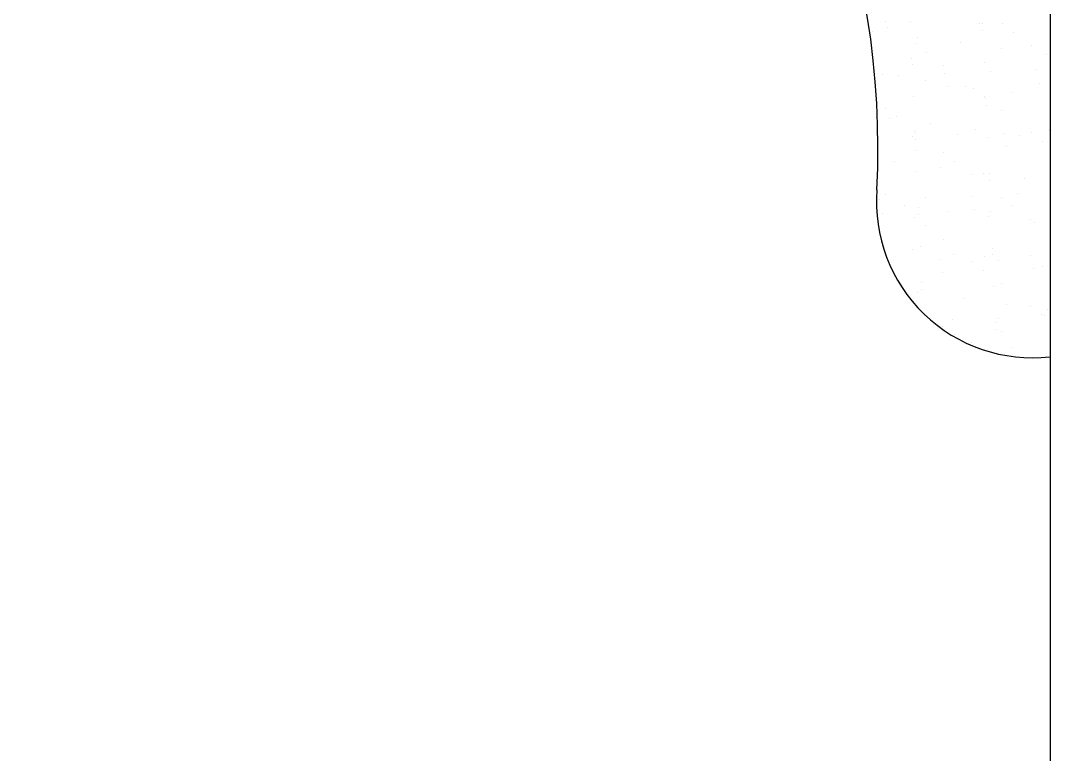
# Model space of a CAD drawing. Extents: x -109 to 1815, y -14679 to 345.
# Drawn here: x 46.651 to 47.623, y -0.092 to 0.6 of the extents above; entities that cross this region are included whole.
import ezdxf

# ---------------------------------------------------------------- set-up
doc = ezdxf.new("R2010")
doc.units = 0
doc.header["$MEASUREMENT"] = 0
doc.layers.add('PAREDE', color=6, linetype='CONTINUOUS')
doc.layers.add('TEXTO', color=1, linetype='CONTINUOUS')

msp = doc.modelspace()

# ---------------------------------------------------------------- linework, layer by layer
at = {"layer": 'PAREDE'}
msp.add_line((47.62274, -2.3077), (47.62274, 1.5923), dxfattribs=at)
at = {"layer": 'TEXTO'}
for p, q in [((47.46757, 0.59983), (47.46757, 0.59983)), ((47.4695, 0.59358), (47.4695, 0.59358)), ((47.49052, 0.59934), (47.49052, 0.59934)), ((47.556, 0.59723), (47.556, 0.59723)), ((47.5587, 0.5974), (47.5587, 0.5974)), ((47.57765, 0.59755), (47.57765, 0.59755)), ((47.45451, 0.59044), (47.45451, 0.59044)), ((47.49732, 0.5848), (47.49732, 0.5848)), ((47.55897, 0.59105), (47.55897, 0.59105)), ((47.58823, 0.58943), (47.58823, 0.58943)), ((47.49517, 0.57865), (47.49517, 0.57865)), ((47.53825, 0.57942), (47.53825, 0.57942)), ((47.57652, 0.57438), (47.57652, 0.57438)), ((47.60475, 0.57675), (47.60475, 0.57675)), ((47.49202, 0.56508), (47.49202, 0.56508)), ((47.50575, 0.57053), (47.50575, 0.57053)), ((47.61933, 0.56874), (47.61933, 0.56874)), ((47.4923, 0.55874), (47.4923, 0.55874)), ((47.52228, 0.55785), (47.52228, 0.55785)), ((47.56028, 0.56111), (47.56028, 0.56111)), ((47.46385, 0.54907), (47.46385, 0.54907)), ((47.4794, 0.54894), (47.4794, 0.54894)), ((47.52279, 0.55015), (47.52279, 0.55015)), ((47.5659, 0.55259), (47.5659, 0.55259)), ((47.60929, 0.5538), (47.60929, 0.5538)), ((47.50477, 0.54368), (47.50477, 0.54368)), ((47.52553, 0.53775), (47.52553, 0.53775)), ((47.54305, 0.53864), (47.54305, 0.53864)), ((47.54988, 0.53666), (47.54988, 0.53666)), ((47.61204, 0.5414), (47.61204, 0.5414)), ((47.4936, 0.52879), (47.4936, 0.52879)), ((47.56046, 0.52855), (47.56046, 0.52855)), ((47.56178, 0.52685), (47.56178, 0.52685)), ((47.58586, 0.533), (47.58586, 0.533)), ((47.46741, 0.51776), (47.46741, 0.51776)), ((47.56205, 0.52051), (47.56205, 0.52051)), ((47.57699, 0.51587), (47.57699, 0.51587)), ((47.47129, 0.50794), (47.47129, 0.50794)), ((47.47799, 0.50965), (47.47799, 0.50965)), ((47.49451, 0.49697), (47.49451, 0.49697)), ((47.50957, 0.5029), (47.50957, 0.5029)), ((47.55238, 0.49726), (47.55238, 0.49726)), ((47.62193, 0.49676), (47.62193, 0.49676)), ((47.49232, 0.49067), (47.49232, 0.49067)), ((47.4951, 0.49453), (47.4951, 0.49453)), ((47.49538, 0.48819), (47.49538, 0.48819)), ((47.53543, 0.49311), (47.53543, 0.49311)), ((47.56336, 0.49056), (47.56336, 0.49056)), ((47.57882, 0.49432), (47.57882, 0.49432)), ((47.59331, 0.49188), (47.59331, 0.49188)), ((47.60459, 0.49468), (47.60459, 0.49468)), ((47.61517, 0.48657), (47.61517, 0.48657)), ((47.49507, 0.47827), (47.49507, 0.47827)), ((47.58157, 0.48192), (47.58157, 0.48192)), ((47.4761, 0.46716), (47.4761, 0.46716)), ((47.52212, 0.47578), (47.52212, 0.47578)), ((47.5327, 0.46766), (47.5327, 0.46766)), ((47.49668, 0.45825), (47.49668, 0.45825)), ((47.51891, 0.46153), (47.51891, 0.46153)), ((47.54922, 0.45499), (47.54922, 0.45499)), ((47.55983, 0.45614), (47.55983, 0.45614)), ((47.56486, 0.45631), (47.56486, 0.45631)), ((47.56513, 0.44996), (47.56513, 0.44996)), ((47.59811, 0.4511), (47.59811, 0.4511)), ((47.59146, 0.43728), (47.59146, 0.43728)), ((47.46185, 0.43119), (47.46185, 0.43119)), ((47.46675, 0.43608), (47.46675, 0.43608)), ((47.50496, 0.43363), (47.50496, 0.43363)), ((47.54835, 0.43484), (47.54835, 0.43484)), ((47.57683, 0.4338), (47.57683, 0.4338)), ((47.4646, 0.41879), (47.4646, 0.41879)), ((47.48543, 0.42579), (47.48543, 0.42579)), ((47.49818, 0.42399), (47.49818, 0.42399)), ((47.52635, 0.4204), (47.52635, 0.4204)), ((47.5511, 0.42244), (47.5511, 0.42244)), ((47.56644, 0.42002), (47.56644, 0.42002)), ((47.58741, 0.42568), (47.58741, 0.42568)), ((47.49436, 0.4149), (47.49436, 0.4149)), ((47.49846, 0.41765), (47.49846, 0.41765)), ((47.56463, 0.41536), (47.56463, 0.41536)), ((47.60393, 0.413), (47.60393, 0.413)), ((47.60744, 0.40973), (47.60744, 0.40973)), ((47.50494, 0.40678), (47.50494, 0.40678)), ((47.52146, 0.3941), (47.52146, 0.3941)), ((47.49288, 0.38466), (47.49288, 0.38466)), ((47.49976, 0.3877), (47.49976, 0.3877)), ((47.53116, 0.37962), (47.53116, 0.37962)), ((47.56794, 0.38576), (47.56794, 0.38576)), ((47.56821, 0.37942), (47.56821, 0.37942)), ((47.60438, 0.37901), (47.60438, 0.37901)), ((47.47449, 0.37415), (47.47449, 0.37415)), ((47.51788, 0.37536), (47.51788, 0.37536)), ((47.54907, 0.37292), (47.54907, 0.37292)), ((47.56099, 0.3778), (47.56099, 0.3778)), ((47.57397, 0.37399), (47.57397, 0.37399)), ((47.52063, 0.36296), (47.52063, 0.36296)), ((47.55965, 0.3648), (47.55965, 0.3648)), ((47.60713, 0.36661), (47.60713, 0.36661)), ((47.61489, 0.3686), (47.61489, 0.3686)), ((47.50126, 0.35345), (47.50126, 0.35345)), ((47.57617, 0.35212), (47.57617, 0.35212)), ((47.49768, 0.34389), (47.49768, 0.34389)), ((47.50154, 0.3471), (47.50154, 0.3471)), ((47.56952, 0.34947), (47.56952, 0.34947)), ((47.54049, 0.33825), (47.54049, 0.33825)), ((47.58141, 0.33286), (47.58141, 0.33286)), ((47.60378, 0.33094), (47.60378, 0.33094)), ((47.61436, 0.32282), (47.61436, 0.32282)), ((47.61703, 0.32197), (47.61703, 0.32197)), ((47.61969, 0.32782), (47.61969, 0.32782)), ((47.52131, 0.31204), (47.52131, 0.31204)), ((47.53052, 0.31832), (47.53052, 0.31832)), ((47.57102, 0.31522), (47.57102, 0.31522)), ((47.57391, 0.31953), (47.57391, 0.31953)), ((47.53188, 0.30392), (47.53188, 0.30392)), ((47.57129, 0.30887), (47.57129, 0.30887)), ((47.57666, 0.30713), (47.57666, 0.30713)), ((47.54794, 0.29712), (47.54794, 0.29712)), ((47.58622, 0.29208), (47.58622, 0.29208))]:
    msp.add_line(p, q, dxfattribs=at)
for centre, radius, start, end in [((46.68019, 0.47967), 0.7798, 357.14327, 92.14271), ((47.60556, 0.42943), 0.14698, 175.56007, 276.4767)]:
    msp.add_arc(centre, radius, start, end, dxfattribs=at)

doc.saveas('drawing.dxf')
